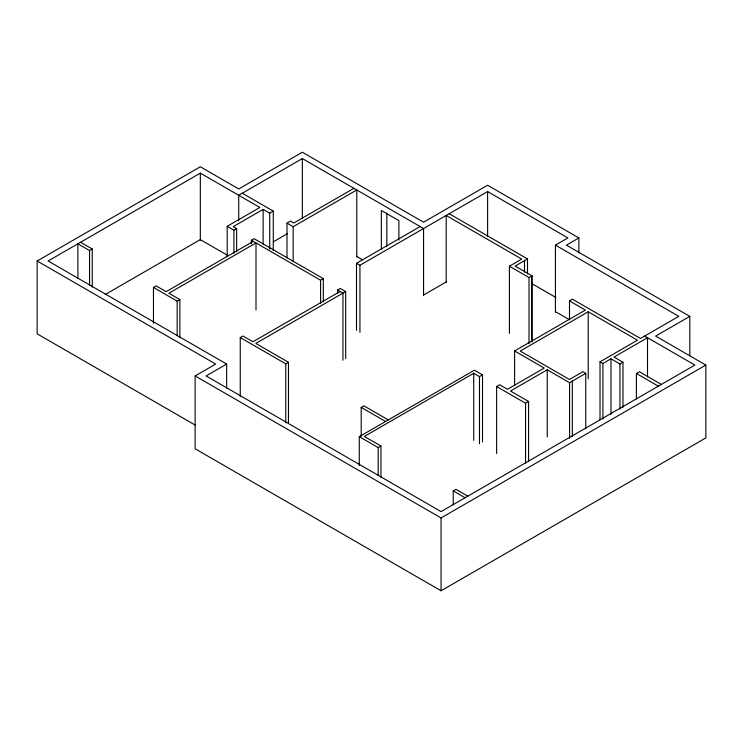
<?xml version="1.0" encoding="UTF-8"?>
<svg xmlns="http://www.w3.org/2000/svg" width="743" height="743" viewBox="0 0 743 743"><rect width="100%" height="100%" fill="white"/><g stroke="black" fill="none" stroke-linecap="round" stroke-linejoin="round"><path stroke-width="1.11" d="M195.623 425.33L37.15 333.83L37.15 260.997L200.331 166.785L238.726 188.954L302.345 152.222L423.566 222.203L487.603 185.23L578.871 237.927L578.871 252.954M227.2 256.381L227.2 226.318L259.836 207.483L200.331 173.119L48.119 260.997L226.652 364.07L226.652 388.152M77.876 278.504L77.876 243.815L89.55 250.558L92.253 249.007L92.253 287.151M423.566 295.593L423.566 228.538L302.345 158.556L238.726 195.288L238.726 220.727M105.2 294.544L200.331 239.627L227.897 255.536M273.275 250.428L273.275 211.123L269.709 213.176L263.133 209.377L233.237 226.634L236.664 228.621L236.664 251.738M227.2 226.318L233.924 230.2L236.664 228.621M153.457 323.289L153.457 287.448L156.151 285.897L166.135 291.665L253.261 241.364M251.338 243.723L251.338 240.258L254.078 238.67L323.326 278.653L323.326 301.769M286.993 257.84L286.993 223.151L290.559 221.098L293.847 222.993L353.909 188.323M286.993 223.151L293.16 226.717L356.789 189.985L356.789 257.041M273.517 241.698L287.439 233.664M153.457 287.448L177.178 301.147L179.871 299.587L179.871 337.74M251.338 240.258L320.586 280.232L323.326 278.653M356.51 330.347L356.51 263.291L420.139 226.559M356.51 263.291L359.937 265.27L487.603 191.564L567.903 237.927L555.42 245.134L555.42 312.19M240.249 396.53L240.249 337.563L242.952 336.012L252.936 341.771L340.062 291.479M337.591 293.522L337.591 290.049L340.331 288.47L345.69 291.562L345.69 358.618M689.81 355.693L689.81 316.379L655.66 336.096L705.85 365.073L705.85 437.906L441.063 590.778L195.121 448.781L195.121 375.949L215.684 364.07L37.15 260.997M345.69 291.562L255.824 343.442L288.47 362.296L288.47 423.566M226.652 364.07L206.09 375.949L441.063 511.611L694.881 365.073L644.636 336.059M240.249 337.563L285.776 363.847L288.47 362.296M423.566 295.036L446.58 281.755M509.41 333.273L509.41 266.226L521.744 259.093L446.19 215.479L446.19 282.526M527.502 273.972L527.502 258.935L515.122 266.087L531.988 275.829L531.988 341.724M578.871 237.927L566.398 245.134L689.81 316.379M509.41 266.226L529.016 277.538L531.988 275.829M361.2 436.29L361.2 407.387L363.894 405.836L388.301 419.925M569.491 319.406L569.491 300.906L572.463 299.197L640.475 338.464L678.777 316.351L555.42 245.134M359.278 465.582L359.278 436.68L474.415 370.209L482.504 374.881L482.504 441.936M482.504 374.881L479.486 376.617L473.728 373.292L364.349 436.447L380.945 446.023L380.945 477.238M514.593 385.654L514.593 350.975L585.391 310.091L569.491 300.906M600.019 419.628L600.019 361.813L637.457 340.201L588.224 311.781L520.211 351.049L569.444 379.469L582.884 371.714L585.763 373.376L585.763 428.869M359.278 436.68L378.196 447.611L380.945 446.023M496.63 453.574L496.63 386.518L499.649 384.772L507.46 389.286L544.21 368.073L514.593 350.975M585.763 373.376L569.575 382.719L547.229 369.81L510.478 391.032L528.579 401.48L528.579 461.598M496.63 386.518L525.561 403.226L528.579 401.48M600.019 361.813L602.898 363.476L610.987 358.813L619.959 363.986L622.978 362.25L622.978 407.34M636.417 398.926L636.417 373.488L639.435 371.751L661.372 384.419M453.211 504.785L453.211 490.909L455.951 489.331L467.802 496.175M195.121 375.949L441.063 517.945L705.85 365.073M449.209 213.733L527.502 258.935M531.765 283.566L555.857 297.479M555.42 311.633L569.472 319.741M622.978 362.25L614.006 357.067L647.515 337.721L647.515 377.035M636.417 373.488L658.363 386.156M356.445 256.289L362.454 259.762M242.292 193.226L273.275 211.123M337.591 290.049L342.95 293.141L342.95 360.197M80.569 242.264L92.253 249.007M179.871 299.587L168.884 293.244L256.001 242.942L256.001 309.998M361.2 407.387L385.608 421.485M453.211 490.909L465.062 497.754M619.959 363.986L619.959 409.077M610.987 358.813L610.987 414.39M602.898 363.476L602.898 418.978M588.224 311.781L588.224 378.837M572.324 381.131L572.324 436.624M569.575 382.719L569.575 438.212M547.229 369.81L547.229 436.865M531.756 275.959L531.756 341.854M529.016 277.538L529.016 343.442M525.561 403.226L525.561 463.344M524.493 260.682L524.493 272.244M487.603 191.564L487.603 236.655M479.486 376.617L479.486 443.673M473.728 373.292L473.728 440.348M441.063 517.945L441.063 590.778M398.88 240.11L398.88 220.625L381.335 210.492L381.335 249.472M386.815 213.055L386.815 246.304M378.196 447.611L378.196 475.353M359.937 265.27L359.937 332.325M320.586 280.232L320.586 303.358M302.345 158.556L302.345 218.674M293.16 226.717L293.16 261.397M285.776 363.847L285.776 422.813M269.709 213.176L269.709 249.016M263.133 209.377L263.133 244.066M233.924 230.2L233.924 253.326M200.331 173.119L200.331 240.175M177.178 301.147L177.178 335.827M89.55 250.558L89.55 285.247"/></g></svg>
